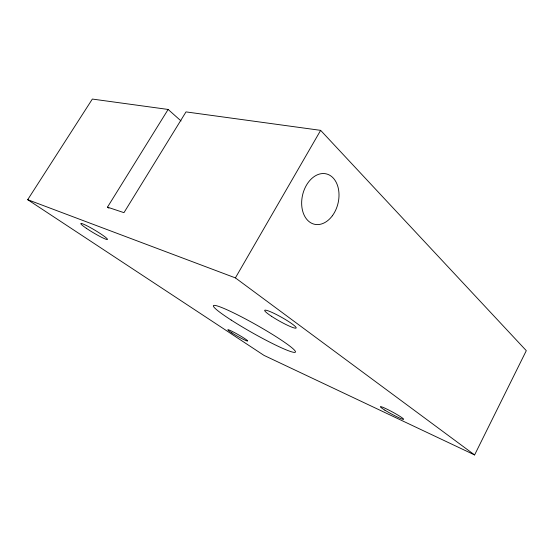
<?xml version="1.0" encoding="UTF-8"?>
<svg xmlns="http://www.w3.org/2000/svg" width="554" height="554" viewBox="0 0 554 554"><rect width="100%" height="100%" fill="white"/><g stroke="black" fill="none" stroke-linecap="round" stroke-linejoin="round"><path stroke-width="0.83" d="M168.132 109.45L92.345 99.062L27.7 199.689L263.995 355.384L474.598 454.938L526.3 350.661L320.641 130.356L186.006 111.901L123.964 212.66L107.476 207.148L168.132 109.45L181.047 120.959M27.7 199.689L235.402 277.893L320.641 130.356M107.476 207.148L108.882 208.145M235.402 277.893L474.598 454.938M231.163 320.046A47.104 4.411 29.5 0 0 295.358 352.171A47.104 4.411 29.5 0 0 236.773 314.443A47.104 4.411 29.5 0 0 231.163 320.046M86.279 228.255A15.533 1.489 30.8 0 0 107.4 239.466A15.533 1.489 30.8 0 0 88.654 226.676A15.533 1.489 30.8 0 0 86.279 228.255M384.871 410.154A13.254 1.108 28.5 0 0 403.527 419.371A13.254 1.108 28.5 0 0 387.523 409.427A13.254 1.108 28.5 0 0 384.871 410.154M271.515 316.292A18.012 2.168 29.3 0 0 296.141 328.023A18.012 2.168 29.3 0 0 273.697 313.204A18.012 2.168 29.3 0 0 271.515 316.292M231.897 332.885A11.412 0.873 29.6 0 0 247.638 341.042A11.412 0.873 29.6 0 0 233.76 332.206A11.412 0.873 29.6 0 0 231.897 332.885M332.358 215.769A25.879 18.206 -76.8 0 0 326.687 173.984A25.879 18.206 -76.8 0 0 301.937 207.438A25.879 18.206 -76.8 0 0 332.358 215.769"/></g></svg>
